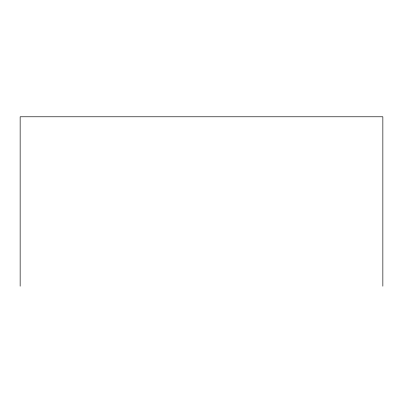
<?xml version="1.0" encoding="UTF-8"?>
<svg xmlns="http://www.w3.org/2000/svg" width="403" height="403" viewBox="0 0 403 403"><rect width="100%" height="100%" fill="white"/><g stroke="black" fill="none" stroke-linecap="round" stroke-linejoin="round"><path stroke-width="0.6" d="M382.85 286.221L382.85 116.779L20.15 116.779L20.15 286.221"/></g></svg>
